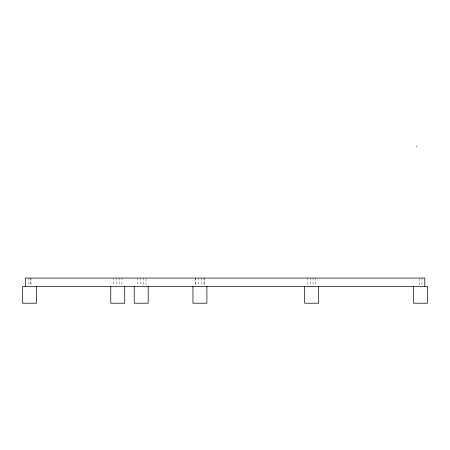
<?xml version="1.0" encoding="UTF-8"?>
<svg xmlns="http://www.w3.org/2000/svg" width="450" height="450" viewBox="0 0 450 450"><rect width="100%" height="100%" fill="white"/><g stroke="black" fill="none" stroke-linecap="round" stroke-linejoin="round"><path stroke-width="0.34" stroke-dasharray="2.25 1.69" d="M421.988 278.072L421.988 286.453M419.192 278.769L419.186 286.453M315.838 278.072L315.838 285.756M313.043 278.072L313.043 286.453M310.252 278.072L310.252 286.453M307.457 278.072L307.457 286.453M204.103 278.072L204.103 285.756M204.053 278.072L204.053 285.756M201.313 278.072L201.313 286.453M198.461 278.072L198.518 286.453M195.727 278.072L195.727 286.453M195.671 278.072L195.671 285.756M146.008 278.769L146.008 285.756M143.213 278.072L143.213 286.453M140.422 278.072L140.422 285.756M137.627 278.072L137.627 286.453M121.927 278.072L121.927 285.756M119.138 278.072L119.138 285.756M116.342 278.072L116.342 286.453M113.546 278.072L113.546 285.756M30.926 278.072L30.926 285.756M30.87 278.072L30.87 285.756M28.136 278.072L28.136 285.756"/><path stroke-width="0.67" d="M416.34 146.79L416.841 146.79M424.777 286.453L424.777 278.072L25.341 278.072L25.341 286.453M413.556 286.453L413.556 303.21L427.5 303.21L427.5 286.453L22.5 286.453L22.5 303.21L36.444 303.21L36.444 286.453M318.617 286.453L318.617 303.21L304.678 303.21L304.678 286.453M206.888 286.453L206.888 303.21L192.943 303.21L192.943 286.453M148.174 286.453L148.174 303.21L134.229 303.21L134.229 286.453M124.712 286.453L124.712 303.21L110.767 303.21L110.767 286.453"/></g></svg>
